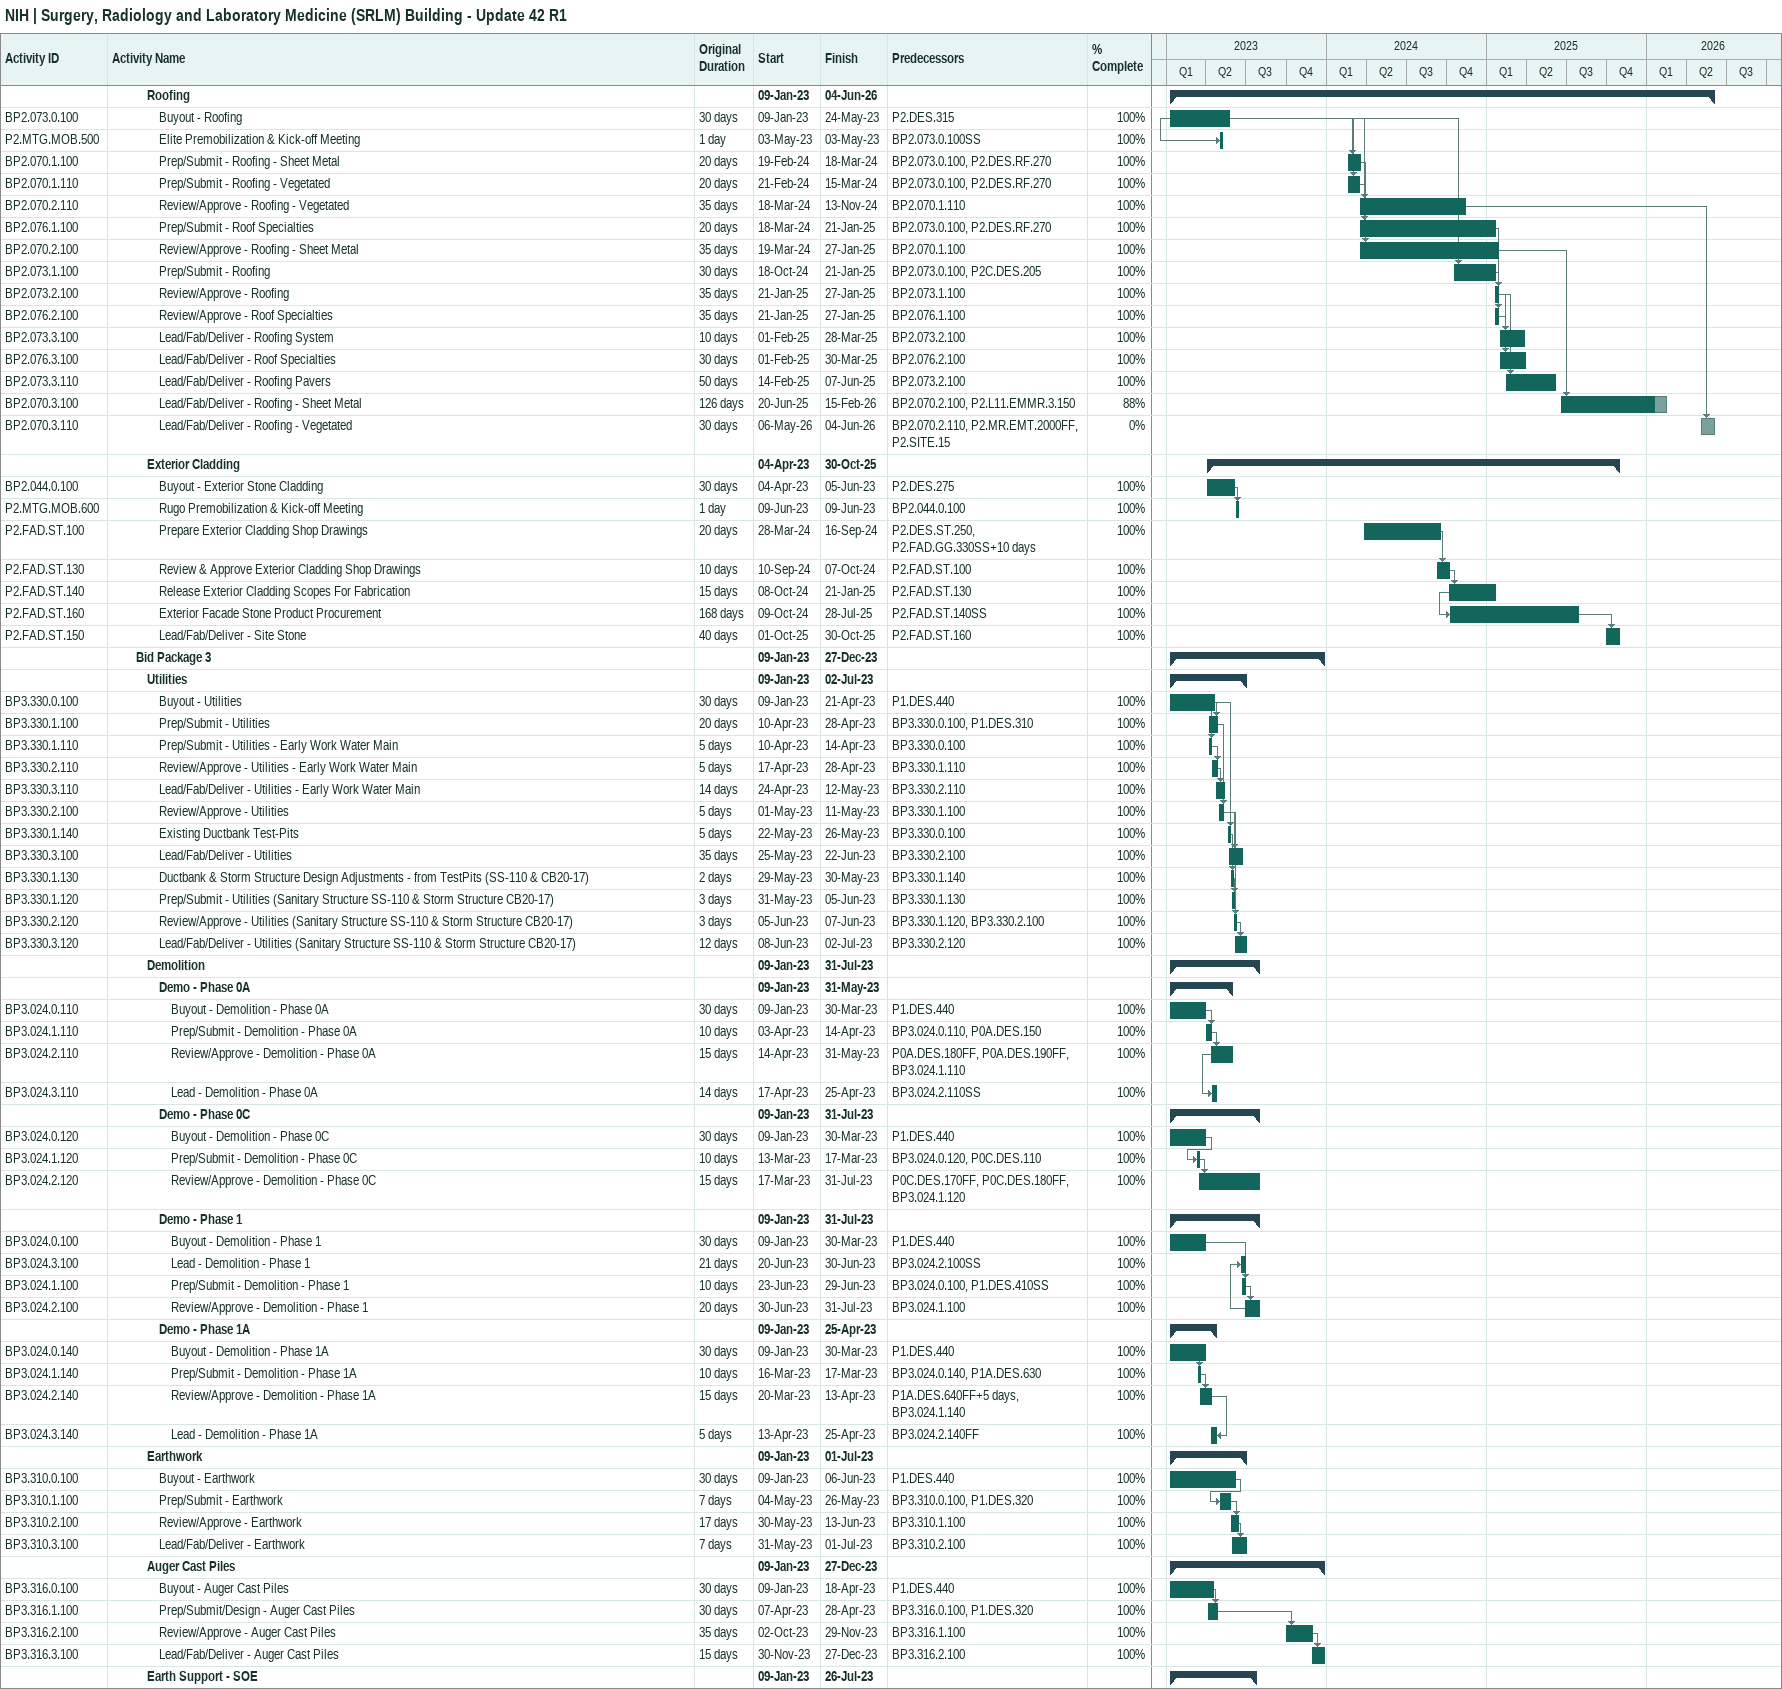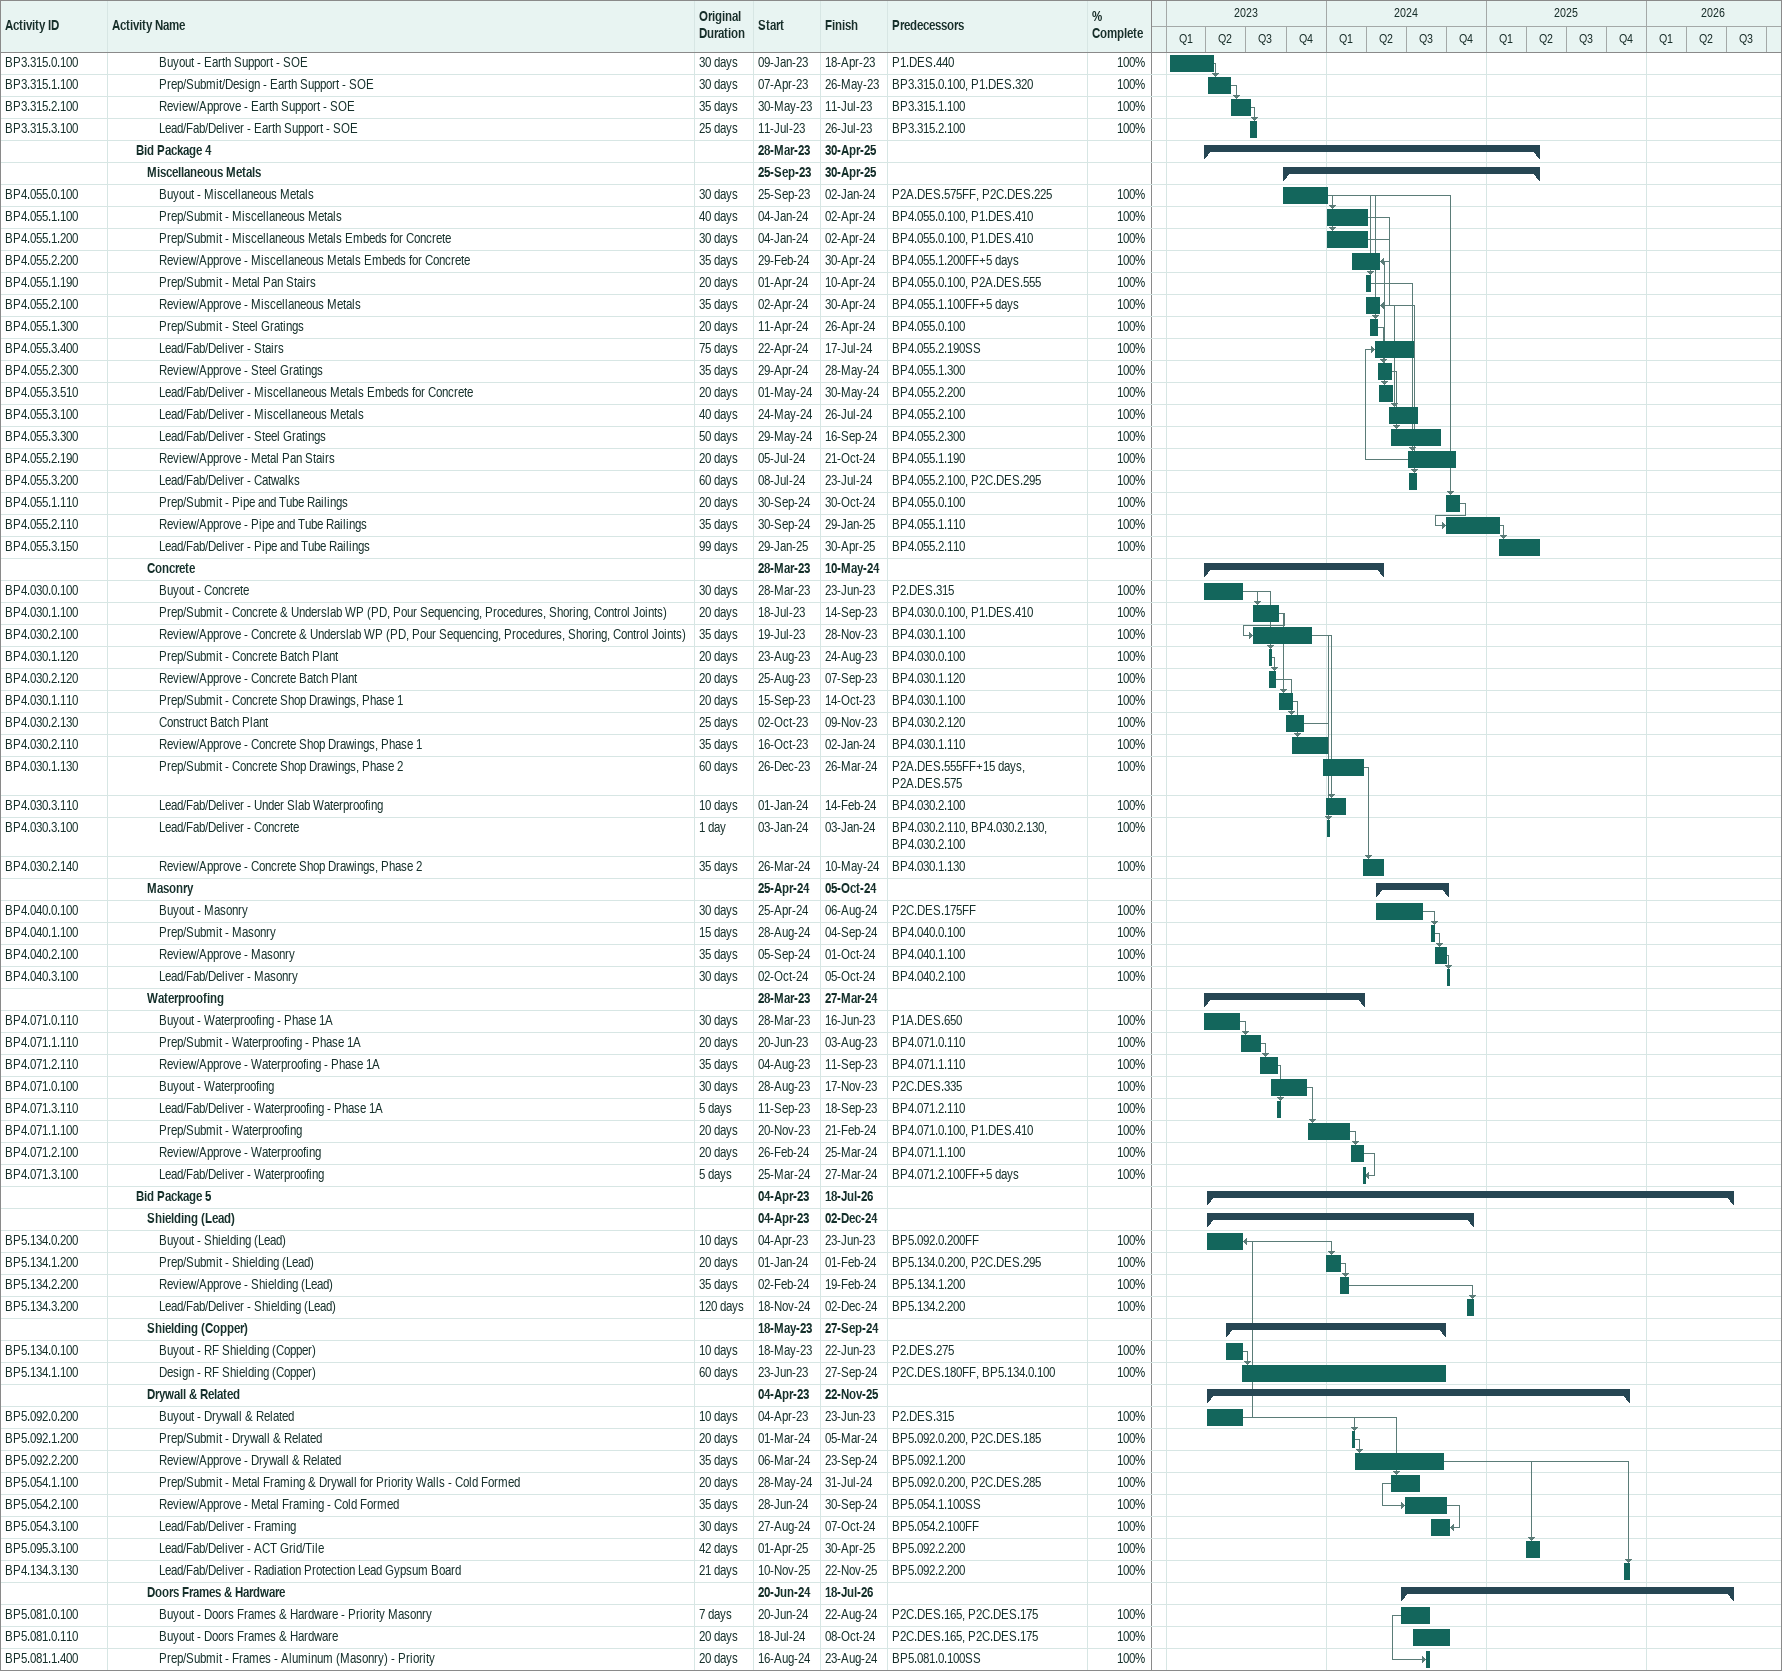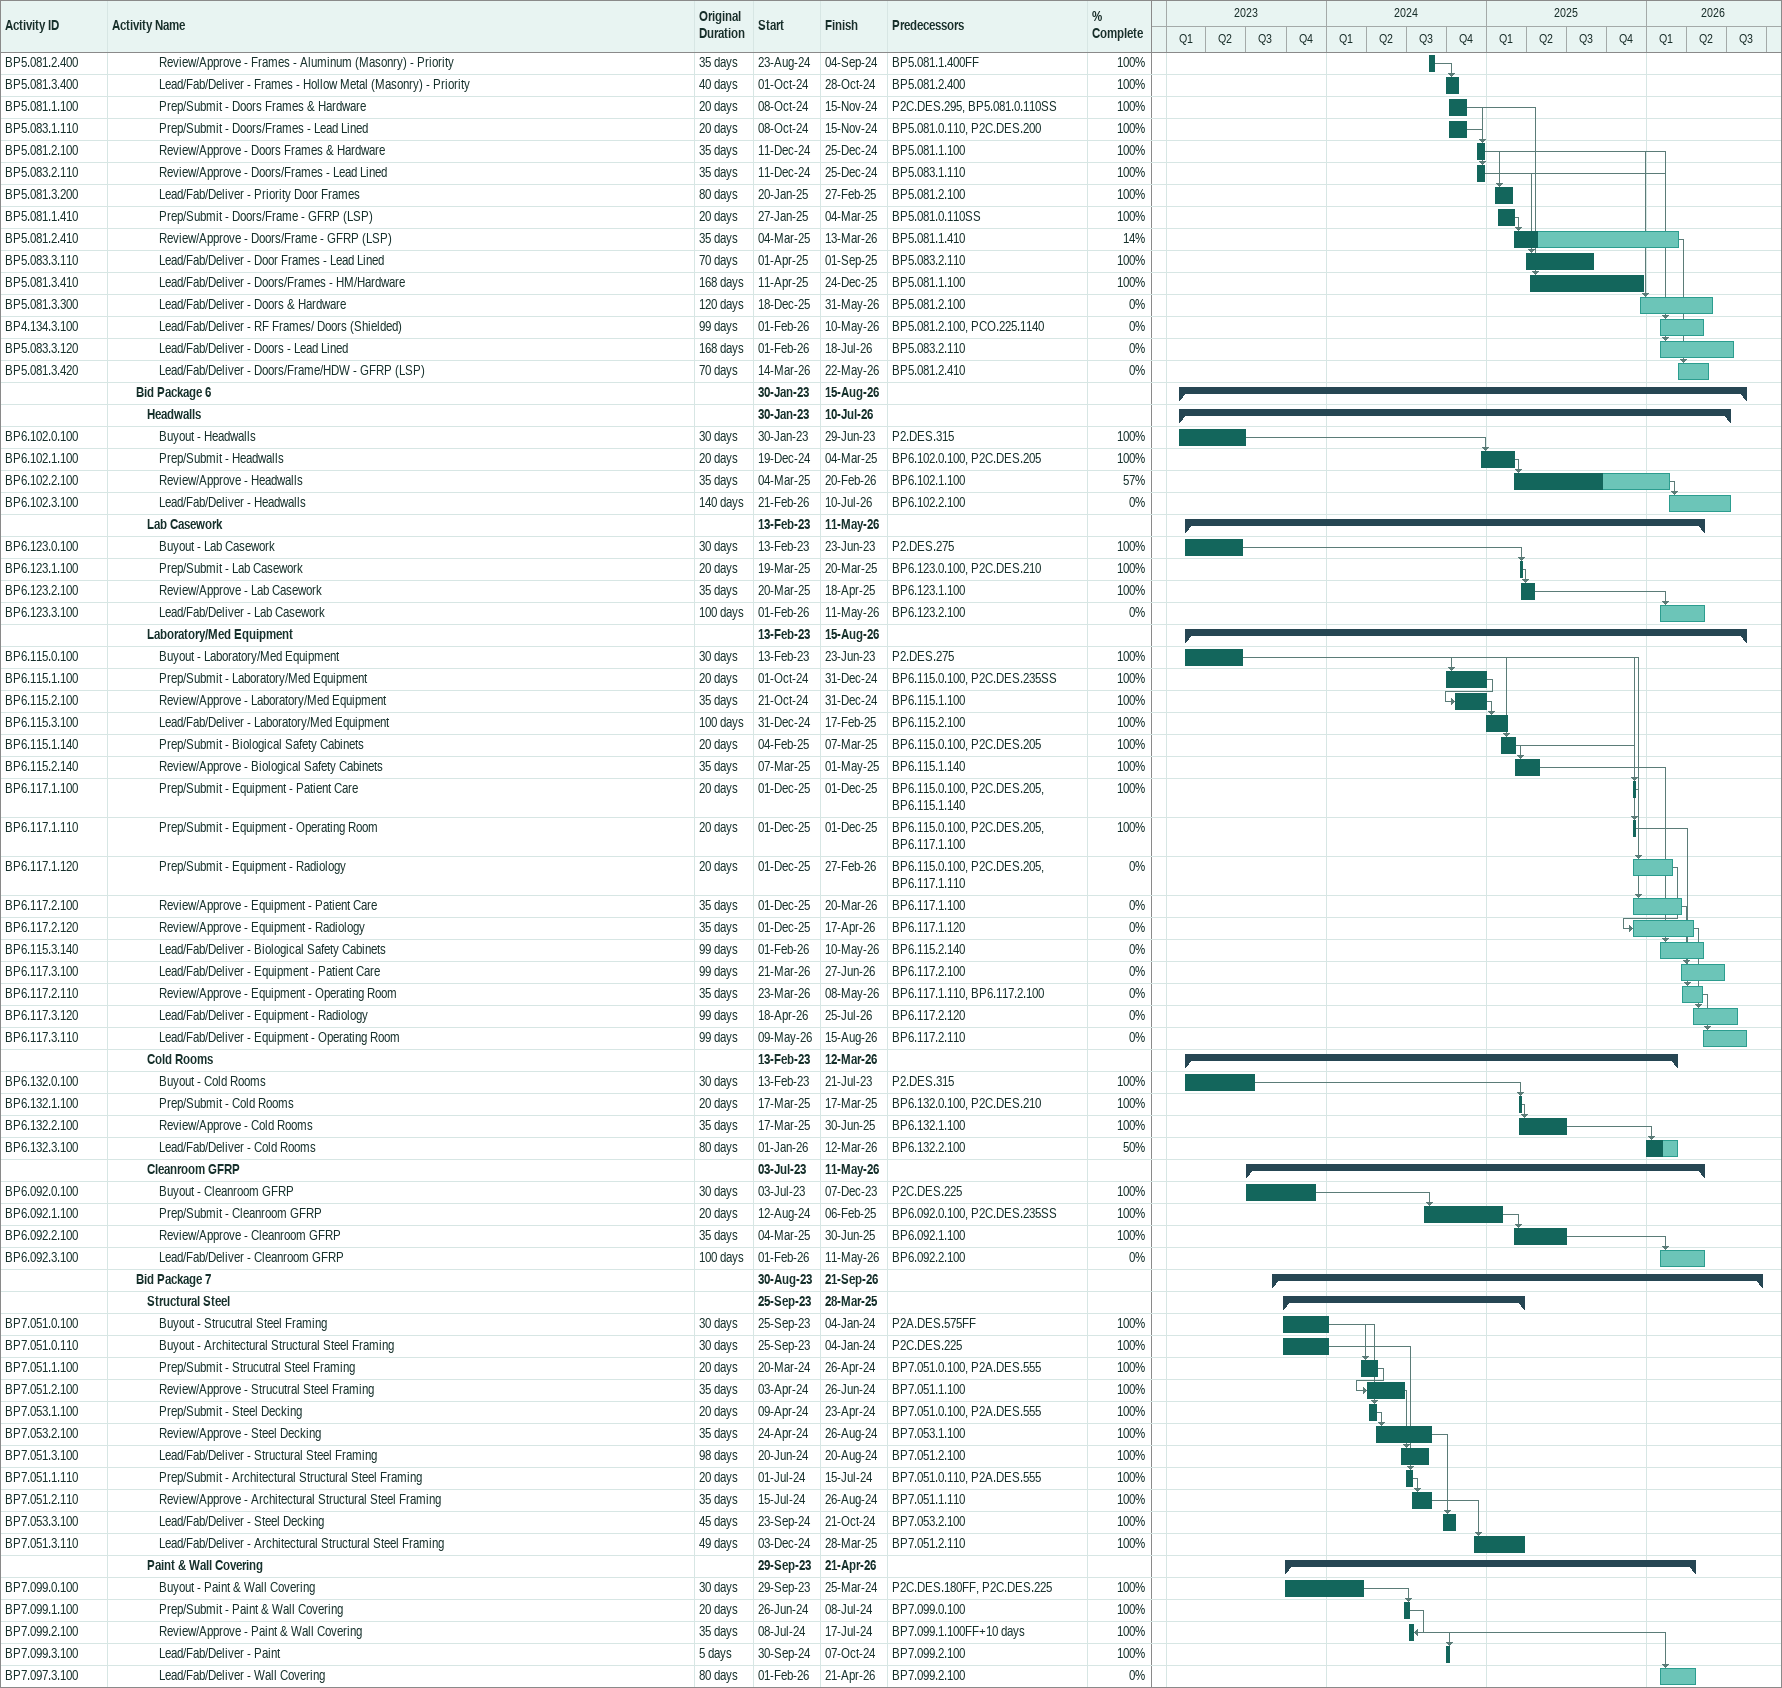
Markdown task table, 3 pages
NIH | Surgery, Radiology and Laboratory Medicine (SRLM) Building - Update 42 R1

| ID | Level | Task | Original duration | Start | Finish | Predecessors | % complete |
|---|---|---|---|---|---|---|---|
|  | 4 | **Roofing** |  | 2023-01-09 | 2026-06-04 |  |  |
| BP2.073.0.100 | 5 | Buyout - Roofing | 30d | 2023-01-09 | 2023-05-24 | P2.DES.315 | 100 |
| P2.MTG.MOB.500 | 5 | Elite Premobilization & Kick-off Meeting | 1d | 2023-05-03 | 2023-05-03 | BP2.073.0.100SS | 100 |
| BP2.070.1.100 | 5 | Prep/Submit - Roofing - Sheet Metal | 20d | 2024-02-19 | 2024-03-18 | BP2.073.0.100, P2.DES.RF.270 | 100 |
| BP2.070.1.110 | 5 | Prep/Submit - Roofing - Vegetated | 20d | 2024-02-21 | 2024-03-15 | BP2.073.0.100, P2.DES.RF.270 | 100 |
| BP2.070.2.110 | 5 | Review/Approve - Roofing - Vegetated | 35d | 2024-03-18 | 2024-11-13 | BP2.070.1.110 | 100 |
| BP2.076.1.100 | 5 | Prep/Submit - Roof Specialties | 20d | 2024-03-18 | 2025-01-21 | BP2.073.0.100, P2.DES.RF.270 | 100 |
| BP2.070.2.100 | 5 | Review/Approve - Roofing - Sheet Metal | 35d | 2024-03-19 | 2025-01-27 | BP2.070.1.100 | 100 |
| BP2.073.1.100 | 5 | Prep/Submit - Roofing | 30d | 2024-10-18 | 2025-01-21 | BP2.073.0.100, P2C.DES.205 | 100 |
| BP2.073.2.100 | 5 | Review/Approve - Roofing | 35d | 2025-01-21 | 2025-01-27 | BP2.073.1.100 | 100 |
| BP2.076.2.100 | 5 | Review/Approve - Roof Specialties | 35d | 2025-01-21 | 2025-01-27 | BP2.076.1.100 | 100 |
| BP2.073.3.100 | 5 | Lead/Fab/Deliver - Roofing System | 10d | 2025-02-01 | 2025-03-28 | BP2.073.2.100 | 100 |
| BP2.076.3.100 | 5 | Lead/Fab/Deliver - Roof Specialties | 30d | 2025-02-01 | 2025-03-30 | BP2.076.2.100 | 100 |
| BP2.073.3.110 | 5 | Lead/Fab/Deliver - Roofing Pavers | 50d | 2025-02-14 | 2025-06-07 | BP2.073.2.100 | 100 |
| BP2.070.3.100 | 5 | Lead/Fab/Deliver - Roofing - Sheet Metal | 126d | 2025-06-20 | 2026-02-15 | BP2.070.2.100, P2.L11.EMMR.3.150 | 88 |
| BP2.070.3.110 | 5 | Lead/Fab/Deliver - Roofing - Vegetated | 30d | 2026-05-06 | 2026-06-04 | BP2.070.2.110, P2.MR.EMT.2000FF, P2.SITE.15 | 0 |
|  | 4 | **Exterior Cladding** |  | 2023-04-04 | 2025-10-30 |  |  |
| BP2.044.0.100 | 5 | Buyout - Exterior Stone Cladding | 30d | 2023-04-04 | 2023-06-05 | P2.DES.275 | 100 |
| P2.MTG.MOB.600 | 5 | Rugo Premobilization & Kick-off Meeting | 1d | 2023-06-09 | 2023-06-09 | BP2.044.0.100 | 100 |
| P2.FAD.ST.100 | 5 | Prepare Exterior Cladding Shop Drawings | 20d | 2024-03-28 | 2024-09-16 | P2.DES.ST.250, P2.FAD.GG.330SS+10d | 100 |
| P2.FAD.ST.130 | 5 | Review & Approve Exterior Cladding Shop Drawings | 10d | 2024-09-10 | 2024-10-07 | P2.FAD.ST.100 | 100 |
| P2.FAD.ST.140 | 5 | Release Exterior Cladding Scopes For Fabrication | 15d | 2024-10-08 | 2025-01-21 | P2.FAD.ST.130 | 100 |
| P2.FAD.ST.160 | 5 | Exterior Facade Stone Product Procurement | 168d | 2024-10-09 | 2025-07-28 | P2.FAD.ST.140SS | 100 |
| P2.FAD.ST.150 | 5 | Lead/Fab/Deliver - Site Stone | 40d | 2025-10-01 | 2025-10-30 | P2.FAD.ST.160 | 100 |
|  | 3 | **Bid Package 3** |  | 2023-01-09 | 2023-12-27 |  |  |
|  | 4 | **Utilities** |  | 2023-01-09 | 2023-07-02 |  |  |
| BP3.330.0.100 | 5 | Buyout - Utilities | 30d | 2023-01-09 | 2023-04-21 | P1.DES.440 | 100 |
| BP3.330.1.100 | 5 | Prep/Submit - Utilities | 20d | 2023-04-10 | 2023-04-28 | BP3.330.0.100, P1.DES.310 | 100 |
| BP3.330.1.110 | 5 | Prep/Submit - Utilities - Early Work Water Main | 5d | 2023-04-10 | 2023-04-14 | BP3.330.0.100 | 100 |
| BP3.330.2.110 | 5 | Review/Approve - Utilities - Early Work Water Main | 5d | 2023-04-17 | 2023-04-28 | BP3.330.1.110 | 100 |
| BP3.330.3.110 | 5 | Lead/Fab/Deliver - Utilities - Early Work Water Main | 14d | 2023-04-24 | 2023-05-12 | BP3.330.2.110 | 100 |
| BP3.330.2.100 | 5 | Review/Approve - Utilities | 5d | 2023-05-01 | 2023-05-11 | BP3.330.1.100 | 100 |
| BP3.330.1.140 | 5 | Existing Ductbank Test-Pits | 5d | 2023-05-22 | 2023-05-26 | BP3.330.0.100 | 100 |
| BP3.330.3.100 | 5 | Lead/Fab/Deliver - Utilities | 35d | 2023-05-25 | 2023-06-22 | BP3.330.2.100 | 100 |
| BP3.330.1.130 | 5 | Ductbank & Storm Structure Design Adjustments - from TestPits (SS-110 & CB20-17) | 2d | 2023-05-29 | 2023-05-30 | BP3.330.1.140 | 100 |
| BP3.330.1.120 | 5 | Prep/Submit - Utilities (Sanitary Structure SS-110 & Storm Structure CB20-17) | 3d | 2023-05-31 | 2023-06-05 | BP3.330.1.130 | 100 |
| BP3.330.2.120 | 5 | Review/Approve - Utilities (Sanitary Structure SS-110 & Storm Structure CB20-17) | 3d | 2023-06-05 | 2023-06-07 | BP3.330.1.120, BP3.330.2.100 | 100 |
| BP3.330.3.120 | 5 | Lead/Fab/Deliver - Utilities (Sanitary Structure SS-110 & Storm Structure CB20-17) | 12d | 2023-06-08 | 2023-07-02 | BP3.330.2.120 | 100 |
|  | 4 | **Demolition** |  | 2023-01-09 | 2023-07-31 |  |  |
|  | 5 | **Demo - Phase 0A** |  | 2023-01-09 | 2023-05-31 |  |  |
| BP3.024.0.110 | 6 | Buyout - Demolition - Phase 0A | 30d | 2023-01-09 | 2023-03-30 | P1.DES.440 | 100 |
| BP3.024.1.110 | 6 | Prep/Submit - Demolition - Phase 0A | 10d | 2023-04-03 | 2023-04-14 | BP3.024.0.110, P0A.DES.150 | 100 |
| BP3.024.2.110 | 6 | Review/Approve - Demolition - Phase 0A | 15d | 2023-04-14 | 2023-05-31 | P0A.DES.180FF, P0A.DES.190FF, BP3.024.1.110 | 100 |
| BP3.024.3.110 | 6 | Lead - Demolition - Phase 0A | 14d | 2023-04-17 | 2023-04-25 | BP3.024.2.110SS | 100 |
|  | 5 | **Demo - Phase 0C** |  | 2023-01-09 | 2023-07-31 |  |  |
| BP3.024.0.120 | 6 | Buyout - Demolition - Phase 0C | 30d | 2023-01-09 | 2023-03-30 | P1.DES.440 | 100 |
| BP3.024.1.120 | 6 | Prep/Submit - Demolition - Phase 0C | 10d | 2023-03-13 | 2023-03-17 | BP3.024.0.120, P0C.DES.110 | 100 |
| BP3.024.2.120 | 6 | Review/Approve - Demolition - Phase 0C | 15d | 2023-03-17 | 2023-07-31 | P0C.DES.170FF, P0C.DES.180FF, BP3.024.1.120 | 100 |
|  | 5 | **Demo - Phase 1** |  | 2023-01-09 | 2023-07-31 |  |  |
| BP3.024.0.100 | 6 | Buyout - Demolition - Phase 1 | 30d | 2023-01-09 | 2023-03-30 | P1.DES.440 | 100 |
| BP3.024.3.100 | 6 | Lead - Demolition - Phase 1 | 21d | 2023-06-20 | 2023-06-30 | BP3.024.2.100SS | 100 |
| BP3.024.1.100 | 6 | Prep/Submit - Demolition - Phase 1 | 10d | 2023-06-23 | 2023-06-29 | BP3.024.0.100, P1.DES.410SS | 100 |
| BP3.024.2.100 | 6 | Review/Approve - Demolition - Phase 1 | 20d | 2023-06-30 | 2023-07-31 | BP3.024.1.100 | 100 |
|  | 5 | **Demo - Phase 1A** |  | 2023-01-09 | 2023-04-25 |  |  |
| BP3.024.0.140 | 6 | Buyout - Demolition - Phase 1A | 30d | 2023-01-09 | 2023-03-30 | P1.DES.440 | 100 |
| BP3.024.1.140 | 6 | Prep/Submit - Demolition - Phase 1A | 10d | 2023-03-16 | 2023-03-17 | BP3.024.0.140, P1A.DES.630 | 100 |
| BP3.024.2.140 | 6 | Review/Approve - Demolition - Phase 1A | 15d | 2023-03-20 | 2023-04-13 | P1A.DES.640FF+5d, BP3.024.1.140 | 100 |
| BP3.024.3.140 | 6 | Lead - Demolition - Phase 1A | 5d | 2023-04-13 | 2023-04-25 | BP3.024.2.140FF | 100 |
|  | 4 | **Earthwork** |  | 2023-01-09 | 2023-07-01 |  |  |
| BP3.310.0.100 | 5 | Buyout - Earthwork | 30d | 2023-01-09 | 2023-06-06 | P1.DES.440 | 100 |
| BP3.310.1.100 | 5 | Prep/Submit - Earthwork | 7d | 2023-05-04 | 2023-05-26 | BP3.310.0.100, P1.DES.320 | 100 |
| BP3.310.2.100 | 5 | Review/Approve - Earthwork | 17d | 2023-05-30 | 2023-06-13 | BP3.310.1.100 | 100 |
| BP3.310.3.100 | 5 | Lead/Fab/Deliver - Earthwork | 7d | 2023-05-31 | 2023-07-01 | BP3.310.2.100 | 100 |
|  | 4 | **Auger Cast Piles** |  | 2023-01-09 | 2023-12-27 |  |  |
| BP3.316.0.100 | 5 | Buyout - Auger Cast Piles | 30d | 2023-01-09 | 2023-04-18 | P1.DES.440 | 100 |
| BP3.316.1.100 | 5 | Prep/Submit/Design - Auger Cast Piles | 30d | 2023-04-07 | 2023-04-28 | BP3.316.0.100, P1.DES.320 | 100 |
| BP3.316.2.100 | 5 | Review/Approve - Auger Cast Piles | 35d | 2023-10-02 | 2023-11-29 | BP3.316.1.100 | 100 |
| BP3.316.3.100 | 5 | Lead/Fab/Deliver - Auger Cast Piles | 15d | 2023-11-30 | 2023-12-27 | BP3.316.2.100 | 100 |
|  | 4 | **Earth Support - SOE** |  | 2023-01-09 | 2023-07-26 |  |  |
| BP3.315.0.100 | 5 | Buyout - Earth Support - SOE | 30d | 2023-01-09 | 2023-04-18 | P1.DES.440 | 100 |
| BP3.315.1.100 | 5 | Prep/Submit/Design - Earth Support - SOE | 30d | 2023-04-07 | 2023-05-26 | BP3.315.0.100, P1.DES.320 | 100 |
| BP3.315.2.100 | 5 | Review/Approve - Earth Support - SOE | 35d | 2023-05-30 | 2023-07-11 | BP3.315.1.100 | 100 |
| BP3.315.3.100 | 5 | Lead/Fab/Deliver - Earth Support - SOE | 25d | 2023-07-11 | 2023-07-26 | BP3.315.2.100 | 100 |
|  | 3 | **Bid Package 4** |  | 2023-03-28 | 2025-04-30 |  |  |
|  | 4 | **Miscellaneous Metals** |  | 2023-09-25 | 2025-04-30 |  |  |
| BP4.055.0.100 | 5 | Buyout - Miscellaneous Metals | 30d | 2023-09-25 | 2024-01-02 | P2A.DES.575FF, P2C.DES.225 | 100 |
| BP4.055.1.100 | 5 | Prep/Submit - Miscellaneous Metals | 40d | 2024-01-04 | 2024-04-02 | BP4.055.0.100, P1.DES.410 | 100 |
| BP4.055.1.200 | 5 | Prep/Submit - Miscellaneous Metals Embeds for Concrete | 30d | 2024-01-04 | 2024-04-02 | BP4.055.0.100, P1.DES.410 | 100 |
| BP4.055.2.200 | 5 | Review/Approve - Miscellaneous Metals Embeds for Concrete | 35d | 2024-02-29 | 2024-04-30 | BP4.055.1.200FF+5d | 100 |
| BP4.055.1.190 | 5 | Prep/Submit - Metal Pan Stairs | 20d | 2024-04-01 | 2024-04-10 | BP4.055.0.100, P2A.DES.555 | 100 |
| BP4.055.2.100 | 5 | Review/Approve - Miscellaneous Metals | 35d | 2024-04-02 | 2024-04-30 | BP4.055.1.100FF+5d | 100 |
| BP4.055.1.300 | 5 | Prep/Submit - Steel Gratings | 20d | 2024-04-11 | 2024-04-26 | BP4.055.0.100 | 100 |
| BP4.055.3.400 | 5 | Lead/Fab/Deliver - Stairs | 75d | 2024-04-22 | 2024-07-17 | BP4.055.2.190SS | 100 |
| BP4.055.2.300 | 5 | Review/Approve - Steel Gratings | 35d | 2024-04-29 | 2024-05-28 | BP4.055.1.300 | 100 |
| BP4.055.3.510 | 5 | Lead/Fab/Deliver - Miscellaneous Metals Embeds for Concrete | 20d | 2024-05-01 | 2024-05-30 | BP4.055.2.200 | 100 |
| BP4.055.3.100 | 5 | Lead/Fab/Deliver - Miscellaneous Metals | 40d | 2024-05-24 | 2024-07-26 | BP4.055.2.100 | 100 |
| BP4.055.3.300 | 5 | Lead/Fab/Deliver - Steel Gratings | 50d | 2024-05-29 | 2024-09-16 | BP4.055.2.300 | 100 |
| BP4.055.2.190 | 5 | Review/Approve - Metal Pan Stairs | 20d | 2024-07-05 | 2024-10-21 | BP4.055.1.190 | 100 |
| BP4.055.3.200 | 5 | Lead/Fab/Deliver - Catwalks | 60d | 2024-07-08 | 2024-07-23 | BP4.055.2.100, P2C.DES.295 | 100 |
| BP4.055.1.110 | 5 | Prep/Submit - Pipe and Tube Railings | 20d | 2024-09-30 | 2024-10-30 | BP4.055.0.100 | 100 |
| BP4.055.2.110 | 5 | Review/Approve - Pipe and Tube Railings | 35d | 2024-09-30 | 2025-01-29 | BP4.055.1.110 | 100 |
| BP4.055.3.150 | 5 | Lead/Fab/Deliver - Pipe and Tube Railings | 99d | 2025-01-29 | 2025-04-30 | BP4.055.2.110 | 100 |
|  | 4 | **Concrete** |  | 2023-03-28 | 2024-05-10 |  |  |
| BP4.030.0.100 | 5 | Buyout - Concrete | 30d | 2023-03-28 | 2023-06-23 | P2.DES.315 | 100 |
| BP4.030.1.100 | 5 | Prep/Submit - Concrete & Underslab WP (PD, Pour Sequencing, Procedures, Shoring, Control Joints) | 20d | 2023-07-18 | 2023-09-14 | BP4.030.0.100, P1.DES.410 | 100 |
| BP4.030.2.100 | 5 | Review/Approve - Concrete & Underslab WP (PD, Pour Sequencing, Procedures, Shoring, Control Joints) | 35d | 2023-07-19 | 2023-11-28 | BP4.030.1.100 | 100 |
| BP4.030.1.120 | 5 | Prep/Submit - Concrete Batch Plant | 20d | 2023-08-23 | 2023-08-24 | BP4.030.0.100 | 100 |
| BP4.030.2.120 | 5 | Review/Approve - Concrete Batch Plant | 20d | 2023-08-25 | 2023-09-07 | BP4.030.1.120 | 100 |
| BP4.030.1.110 | 5 | Prep/Submit - Concrete Shop Drawings, Phase 1 | 20d | 2023-09-15 | 2023-10-14 | BP4.030.1.100 | 100 |
| BP4.030.2.130 | 5 | Construct Batch Plant | 25d | 2023-10-02 | 2023-11-09 | BP4.030.2.120 | 100 |
| BP4.030.2.110 | 5 | Review/Approve - Concrete Shop Drawings, Phase 1 | 35d | 2023-10-16 | 2024-01-02 | BP4.030.1.110 | 100 |
| BP4.030.1.130 | 5 | Prep/Submit - Concrete Shop Drawings, Phase 2 | 60d | 2023-12-26 | 2024-03-26 | P2A.DES.555FF+15d, P2A.DES.575 | 100 |
| BP4.030.3.110 | 5 | Lead/Fab/Deliver - Under Slab Waterproofing | 10d | 2024-01-01 | 2024-02-14 | BP4.030.2.100 | 100 |
| BP4.030.3.100 | 5 | Lead/Fab/Deliver - Concrete | 1d | 2024-01-03 | 2024-01-03 | BP4.030.2.110, BP4.030.2.130, BP4.030.2.100 | 100 |
| BP4.030.2.140 | 5 | Review/Approve - Concrete Shop Drawings, Phase 2 | 35d | 2024-03-26 | 2024-05-10 | BP4.030.1.130 | 100 |
|  | 4 | **Masonry** |  | 2024-04-25 | 2024-10-05 |  |  |
| BP4.040.0.100 | 5 | Buyout - Masonry | 30d | 2024-04-25 | 2024-08-06 | P2C.DES.175FF | 100 |
| BP4.040.1.100 | 5 | Prep/Submit - Masonry | 15d | 2024-08-28 | 2024-09-04 | BP4.040.0.100 | 100 |
| BP4.040.2.100 | 5 | Review/Approve - Masonry | 35d | 2024-09-05 | 2024-10-01 | BP4.040.1.100 | 100 |
| BP4.040.3.100 | 5 | Lead/Fab/Deliver - Masonry | 30d | 2024-10-02 | 2024-10-05 | BP4.040.2.100 | 100 |
|  | 4 | **Waterproofing** |  | 2023-03-28 | 2024-03-27 |  |  |
| BP4.071.0.110 | 5 | Buyout - Waterproofing - Phase 1A | 30d | 2023-03-28 | 2023-06-16 | P1A.DES.650 | 100 |
| BP4.071.1.110 | 5 | Prep/Submit - Waterproofing - Phase 1A | 20d | 2023-06-20 | 2023-08-03 | BP4.071.0.110 | 100 |
| BP4.071.2.110 | 5 | Review/Approve - Waterproofing - Phase 1A | 35d | 2023-08-04 | 2023-09-11 | BP4.071.1.110 | 100 |
| BP4.071.0.100 | 5 | Buyout - Waterproofing | 30d | 2023-08-28 | 2023-11-17 | P2C.DES.335 | 100 |
| BP4.071.3.110 | 5 | Lead/Fab/Deliver - Waterproofing - Phase 1A | 5d | 2023-09-11 | 2023-09-18 | BP4.071.2.110 | 100 |
| BP4.071.1.100 | 5 | Prep/Submit - Waterproofing | 20d | 2023-11-20 | 2024-02-21 | BP4.071.0.100, P1.DES.410 | 100 |
| BP4.071.2.100 | 5 | Review/Approve - Waterproofing | 20d | 2024-02-26 | 2024-03-25 | BP4.071.1.100 | 100 |
| BP4.071.3.100 | 5 | Lead/Fab/Deliver - Waterproofing | 5d | 2024-03-25 | 2024-03-27 | BP4.071.2.100FF+5d | 100 |
|  | 3 | **Bid Package 5** |  | 2023-04-04 | 2026-07-18 |  |  |
|  | 4 | **Shielding (Lead)** |  | 2023-04-04 | 2024-12-02 |  |  |
| BP5.134.0.200 | 5 | Buyout - Shielding (Lead) | 10d | 2023-04-04 | 2023-06-23 | BP5.092.0.200FF | 100 |
| BP5.134.1.200 | 5 | Prep/Submit - Shielding (Lead) | 20d | 2024-01-01 | 2024-02-01 | BP5.134.0.200, P2C.DES.295 | 100 |
| BP5.134.2.200 | 5 | Review/Approve - Shielding (Lead) | 35d | 2024-02-02 | 2024-02-19 | BP5.134.1.200 | 100 |
| BP5.134.3.200 | 5 | Lead/Fab/Deliver - Shielding (Lead) | 120d | 2024-11-18 | 2024-12-02 | BP5.134.2.200 | 100 |
|  | 4 | **Shielding (Copper)** |  | 2023-05-18 | 2024-09-27 |  |  |
| BP5.134.0.100 | 5 | Buyout - RF Shielding (Copper) | 10d | 2023-05-18 | 2023-06-22 | P2.DES.275 | 100 |
| BP5.134.1.100 | 5 | Design - RF Shielding (Copper) | 60d | 2023-06-23 | 2024-09-27 | P2C.DES.180FF, BP5.134.0.100 | 100 |
|  | 4 | **Drywall & Related** |  | 2023-04-04 | 2025-11-22 |  |  |
| BP5.092.0.200 | 5 | Buyout - Drywall & Related | 10d | 2023-04-04 | 2023-06-23 | P2.DES.315 | 100 |
| BP5.092.1.200 | 5 | Prep/Submit - Drywall & Related | 20d | 2024-03-01 | 2024-03-05 | BP5.092.0.200, P2C.DES.185 | 100 |
| BP5.092.2.200 | 5 | Review/Approve - Drywall & Related | 35d | 2024-03-06 | 2024-09-23 | BP5.092.1.200 | 100 |
| BP5.054.1.100 | 5 | Prep/Submit - Metal Framing & Drywall for Priority Walls - Cold Formed | 20d | 2024-05-28 | 2024-07-31 | BP5.092.0.200, P2C.DES.285 | 100 |
| BP5.054.2.100 | 5 | Review/Approve - Metal Framing - Cold Formed | 35d | 2024-06-28 | 2024-09-30 | BP5.054.1.100SS | 100 |
| BP5.054.3.100 | 5 | Lead/Fab/Deliver - Framing | 30d | 2024-08-27 | 2024-10-07 | BP5.054.2.100FF | 100 |
| BP5.095.3.100 | 5 | Lead/Fab/Deliver - ACT Grid/Tile | 42d | 2025-04-01 | 2025-04-30 | BP5.092.2.200 | 100 |
| BP4.134.3.130 | 5 | Lead/Fab/Deliver - Radiation Protection Lead Gypsum Board | 21d | 2025-11-10 | 2025-11-22 | BP5.092.2.200 | 100 |
|  | 4 | **Doors Frames & Hardware** |  | 2024-06-20 | 2026-07-18 |  |  |
| BP5.081.0.100 | 5 | Buyout - Doors Frames & Hardware - Priority Masonry | 7d | 2024-06-20 | 2024-08-22 | P2C.DES.165, P2C.DES.175 | 100 |
| BP5.081.0.110 | 5 | Buyout - Doors Frames & Hardware | 20d | 2024-07-18 | 2024-10-08 | P2C.DES.165, P2C.DES.175 | 100 |
| BP5.081.1.400 | 5 | Prep/Submit - Frames - Aluminum (Masonry) - Priority | 20d | 2024-08-16 | 2024-08-23 | BP5.081.0.100SS | 100 |
| BP5.081.2.400 | 5 | Review/Approve - Frames - Aluminum (Masonry) - Priority | 35d | 2024-08-23 | 2024-09-04 | BP5.081.1.400FF | 100 |
| BP5.081.3.400 | 5 | Lead/Fab/Deliver - Frames - Hollow Metal (Masonry) - Priority | 40d | 2024-10-01 | 2024-10-28 | BP5.081.2.400 | 100 |
| BP5.081.1.100 | 5 | Prep/Submit - Doors Frames & Hardware | 20d | 2024-10-08 | 2024-11-15 | P2C.DES.295, BP5.081.0.110SS | 100 |
| BP5.083.1.110 | 5 | Prep/Submit - Doors/Frames - Lead Lined | 20d | 2024-10-08 | 2024-11-15 | BP5.081.0.110, P2C.DES.200 | 100 |
| BP5.081.2.100 | 5 | Review/Approve - Doors Frames & Hardware | 35d | 2024-12-11 | 2024-12-25 | BP5.081.1.100 | 100 |
| BP5.083.2.110 | 5 | Review/Approve - Doors/Frames - Lead Lined | 35d | 2024-12-11 | 2024-12-25 | BP5.083.1.110 | 100 |
| BP5.081.3.200 | 5 | Lead/Fab/Deliver - Priority Door Frames | 80d | 2025-01-20 | 2025-02-27 | BP5.081.2.100 | 100 |
| BP5.081.1.410 | 5 | Prep/Submit - Doors/Frame - GFRP (LSP) | 20d | 2025-01-27 | 2025-03-04 | BP5.081.0.110SS | 100 |
| BP5.081.2.410 | 5 | Review/Approve - Doors/Frame - GFRP (LSP) | 35d | 2025-03-04 | 2026-03-13 | BP5.081.1.410 | 14 |
| BP5.083.3.110 | 5 | Lead/Fab/Deliver - Door Frames - Lead Lined | 70d | 2025-04-01 | 2025-09-01 | BP5.083.2.110 | 100 |
| BP5.081.3.410 | 5 | Lead/Fab/Deliver - Doors/Frames - HM/Hardware | 168d | 2025-04-11 | 2025-12-24 | BP5.081.1.100 | 100 |
| BP5.081.3.300 | 5 | Lead/Fab/Deliver - Doors & Hardware | 120d | 2025-12-18 | 2026-05-31 | BP5.081.2.100 | 0 |
| BP4.134.3.100 | 5 | Lead/Fab/Deliver - RF Frames/ Doors (Shielded) | 99d | 2026-02-01 | 2026-05-10 | BP5.081.2.100, PCO.225.1140 | 0 |
| BP5.083.3.120 | 5 | Lead/Fab/Deliver - Doors - Lead Lined | 168d | 2026-02-01 | 2026-07-18 | BP5.083.2.110 | 0 |
| BP5.081.3.420 | 5 | Lead/Fab/Deliver - Doors/Frame/HDW - GFRP (LSP) | 70d | 2026-03-14 | 2026-05-22 | BP5.081.2.410 | 0 |
|  | 3 | **Bid Package 6** |  | 2023-01-30 | 2026-08-15 |  |  |
|  | 4 | **Headwalls** |  | 2023-01-30 | 2026-07-10 |  |  |
| BP6.102.0.100 | 5 | Buyout - Headwalls | 30d | 2023-01-30 | 2023-06-29 | P2.DES.315 | 100 |
| BP6.102.1.100 | 5 | Prep/Submit - Headwalls | 20d | 2024-12-19 | 2025-03-04 | BP6.102.0.100, P2C.DES.205 | 100 |
| BP6.102.2.100 | 5 | Review/Approve - Headwalls | 35d | 2025-03-04 | 2026-02-20 | BP6.102.1.100 | 57 |
| BP6.102.3.100 | 5 | Lead/Fab/Deliver - Headwalls | 140d | 2026-02-21 | 2026-07-10 | BP6.102.2.100 | 0 |
|  | 4 | **Lab Casework** |  | 2023-02-13 | 2026-05-11 |  |  |
| BP6.123.0.100 | 5 | Buyout - Lab Casework | 30d | 2023-02-13 | 2023-06-23 | P2.DES.275 | 100 |
| BP6.123.1.100 | 5 | Prep/Submit - Lab Casework | 20d | 2025-03-19 | 2025-03-20 | BP6.123.0.100, P2C.DES.210 | 100 |
| BP6.123.2.100 | 5 | Review/Approve - Lab Casework | 35d | 2025-03-20 | 2025-04-18 | BP6.123.1.100 | 100 |
| BP6.123.3.100 | 5 | Lead/Fab/Deliver - Lab Casework | 100d | 2026-02-01 | 2026-05-11 | BP6.123.2.100 | 0 |
|  | 4 | **Laboratory/Med Equipment** |  | 2023-02-13 | 2026-08-15 |  |  |
| BP6.115.0.100 | 5 | Buyout - Laboratory/Med Equipment | 30d | 2023-02-13 | 2023-06-23 | P2.DES.275 | 100 |
| BP6.115.1.100 | 5 | Prep/Submit - Laboratory/Med Equipment | 20d | 2024-10-01 | 2024-12-31 | BP6.115.0.100, P2C.DES.235SS | 100 |
| BP6.115.2.100 | 5 | Review/Approve - Laboratory/Med Equipment | 35d | 2024-10-21 | 2024-12-31 | BP6.115.1.100 | 100 |
| BP6.115.3.100 | 5 | Lead/Fab/Deliver - Laboratory/Med Equipment | 100d | 2024-12-31 | 2025-02-17 | BP6.115.2.100 | 100 |
| BP6.115.1.140 | 5 | Prep/Submit - Biological Safety Cabinets | 20d | 2025-02-04 | 2025-03-07 | BP6.115.0.100, P2C.DES.205 | 100 |
| BP6.115.2.140 | 5 | Review/Approve - Biological Safety Cabinets | 35d | 2025-03-07 | 2025-05-01 | BP6.115.1.140 | 100 |
| BP6.117.1.100 | 5 | Prep/Submit - Equipment - Patient Care | 20d | 2025-12-01 | 2025-12-01 | BP6.115.0.100, P2C.DES.205, BP6.115.1.140 | 100 |
| BP6.117.1.110 | 5 | Prep/Submit - Equipment - Operating Room | 20d | 2025-12-01 | 2025-12-01 | BP6.115.0.100, P2C.DES.205, BP6.117.1.100 | 100 |
| BP6.117.1.120 | 5 | Prep/Submit - Equipment - Radiology | 20d | 2025-12-01 | 2026-02-27 | BP6.115.0.100, P2C.DES.205, BP6.117.1.110 | 0 |
| BP6.117.2.100 | 5 | Review/Approve - Equipment - Patient Care | 35d | 2025-12-01 | 2026-03-20 | BP6.117.1.100 | 0 |
| BP6.117.2.120 | 5 | Review/Approve - Equipment - Radiology | 35d | 2025-12-01 | 2026-04-17 | BP6.117.1.120 | 0 |
| BP6.115.3.140 | 5 | Lead/Fab/Deliver - Biological Safety Cabinets | 99d | 2026-02-01 | 2026-05-10 | BP6.115.2.140 | 0 |
| BP6.117.3.100 | 5 | Lead/Fab/Deliver - Equipment - Patient Care | 99d | 2026-03-21 | 2026-06-27 | BP6.117.2.100 | 0 |
| BP6.117.2.110 | 5 | Review/Approve - Equipment - Operating Room | 35d | 2026-03-23 | 2026-05-08 | BP6.117.1.110, BP6.117.2.100 | 0 |
| BP6.117.3.120 | 5 | Lead/Fab/Deliver - Equipment - Radiology | 99d | 2026-04-18 | 2026-07-25 | BP6.117.2.120 | 0 |
| BP6.117.3.110 | 5 | Lead/Fab/Deliver - Equipment - Operating Room | 99d | 2026-05-09 | 2026-08-15 | BP6.117.2.110 | 0 |
|  | 4 | **Cold Rooms** |  | 2023-02-13 | 2026-03-12 |  |  |
| BP6.132.0.100 | 5 | Buyout - Cold Rooms | 30d | 2023-02-13 | 2023-07-21 | P2.DES.315 | 100 |
| BP6.132.1.100 | 5 | Prep/Submit - Cold Rooms | 20d | 2025-03-17 | 2025-03-17 | BP6.132.0.100, P2C.DES.210 | 100 |
| BP6.132.2.100 | 5 | Review/Approve - Cold Rooms | 35d | 2025-03-17 | 2025-06-30 | BP6.132.1.100 | 100 |
| BP6.132.3.100 | 5 | Lead/Fab/Deliver - Cold Rooms | 80d | 2026-01-01 | 2026-03-12 | BP6.132.2.100 | 50 |
|  | 4 | **Cleanroom GFRP** |  | 2023-07-03 | 2026-05-11 |  |  |
| BP6.092.0.100 | 5 | Buyout - Cleanroom GFRP | 30d | 2023-07-03 | 2023-12-07 | P2C.DES.225 | 100 |
| BP6.092.1.100 | 5 | Prep/Submit - Cleanroom GFRP | 20d | 2024-08-12 | 2025-02-06 | BP6.092.0.100, P2C.DES.235SS | 100 |
| BP6.092.2.100 | 5 | Review/Approve - Cleanroom GFRP | 35d | 2025-03-04 | 2025-06-30 | BP6.092.1.100 | 100 |
| BP6.092.3.100 | 5 | Lead/Fab/Deliver - Cleanroom GFRP | 100d | 2026-02-01 | 2026-05-11 | BP6.092.2.100 | 0 |
|  | 3 | **Bid Package 7** |  | 2023-08-30 | 2026-09-21 |  |  |
|  | 4 | **Structural Steel** |  | 2023-09-25 | 2025-03-28 |  |  |
| BP7.051.0.100 | 5 | Buyout - Strucutral Steel Framing | 30d | 2023-09-25 | 2024-01-04 | P2A.DES.575FF | 100 |
| BP7.051.0.110 | 5 | Buyout - Architectural Structural Steel Framing | 30d | 2023-09-25 | 2024-01-04 | P2C.DES.225 | 100 |
| BP7.051.1.100 | 5 | Prep/Submit - Strucutral Steel Framing | 20d | 2024-03-20 | 2024-04-26 | BP7.051.0.100, P2A.DES.555 | 100 |
| BP7.051.2.100 | 5 | Review/Approve - Strucutral Steel Framing | 35d | 2024-04-03 | 2024-06-26 | BP7.051.1.100 | 100 |
| BP7.053.1.100 | 5 | Prep/Submit - Steel Decking | 20d | 2024-04-09 | 2024-04-23 | BP7.051.0.100, P2A.DES.555 | 100 |
| BP7.053.2.100 | 5 | Review/Approve - Steel Decking | 35d | 2024-04-24 | 2024-08-26 | BP7.053.1.100 | 100 |
| BP7.051.3.100 | 5 | Lead/Fab/Deliver - Structural Steel Framing | 98d | 2024-06-20 | 2024-08-20 | BP7.051.2.100 | 100 |
| BP7.051.1.110 | 5 | Prep/Submit - Architectural Structural Steel Framing | 20d | 2024-07-01 | 2024-07-15 | BP7.051.0.110, P2A.DES.555 | 100 |
| BP7.051.2.110 | 5 | Review/Approve - Architectural Structural Steel Framing | 35d | 2024-07-15 | 2024-08-26 | BP7.051.1.110 | 100 |
| BP7.053.3.100 | 5 | Lead/Fab/Deliver - Steel Decking | 45d | 2024-09-23 | 2024-10-21 | BP7.053.2.100 | 100 |
| BP7.051.3.110 | 5 | Lead/Fab/Deliver - Architectural Structural Steel Framing | 49d | 2024-12-03 | 2025-03-28 | BP7.051.2.110 | 100 |
|  | 4 | **Paint & Wall Covering** |  | 2023-09-29 | 2026-04-21 |  |  |
| BP7.099.0.100 | 5 | Buyout - Paint & Wall Covering | 30d | 2023-09-29 | 2024-03-25 | P2C.DES.180FF, P2C.DES.225 | 100 |
| BP7.099.1.100 | 5 | Prep/Submit - Paint & Wall Covering | 20d | 2024-06-26 | 2024-07-08 | BP7.099.0.100 | 100 |
| BP7.099.2.100 | 5 | Review/Approve - Paint & Wall Covering | 35d | 2024-07-08 | 2024-07-17 | BP7.099.1.100FF+10d | 100 |
| BP7.099.3.100 | 5 | Lead/Fab/Deliver - Paint | 5d | 2024-09-30 | 2024-10-07 | BP7.099.2.100 | 100 |
| BP7.097.3.100 | 5 | Lead/Fab/Deliver - Wall Covering | 80d | 2026-02-01 | 2026-04-21 | BP7.099.2.100 | 0 |
